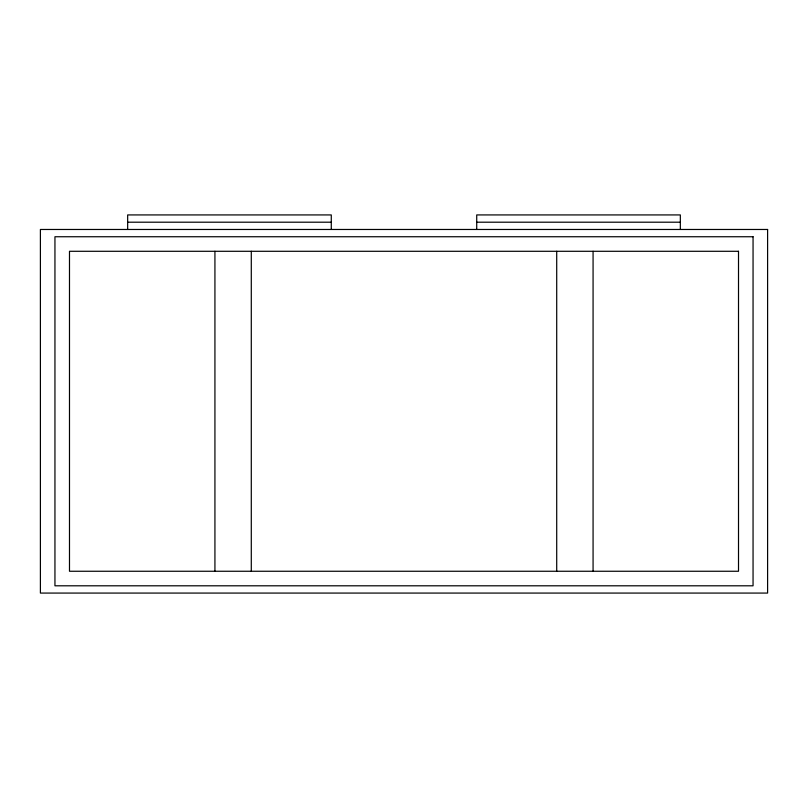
<?xml version="1.0" encoding="UTF-8"?>
<svg xmlns="http://www.w3.org/2000/svg" width="808" height="808" viewBox="0 0 808 808"><rect width="100%" height="100%" fill="white"/><g stroke="black" fill="none" stroke-linecap="round" stroke-linejoin="round"><path stroke-width="1.21" d="M127.664 222.2L331.28 222.2M476.72 222.2L680.336 222.2M680.336 229.472L680.336 214.928L476.72 214.928L476.72 229.472M593.072 251.288L593.072 571.256M556.712 251.288L556.712 571.256M331.28 229.472L331.28 214.928L127.664 214.928L127.664 229.472M251.288 251.288L251.288 571.256M214.928 251.288L214.928 571.256M767.6 229.472L40.4 229.472L40.4 593.072L767.6 593.072L767.6 229.472M753.056 236.744L54.944 236.744L54.944 585.8L753.056 585.8L753.056 236.744M738.512 251.288L69.488 251.288L69.488 571.256L738.512 571.256L738.512 251.288"/></g></svg>
